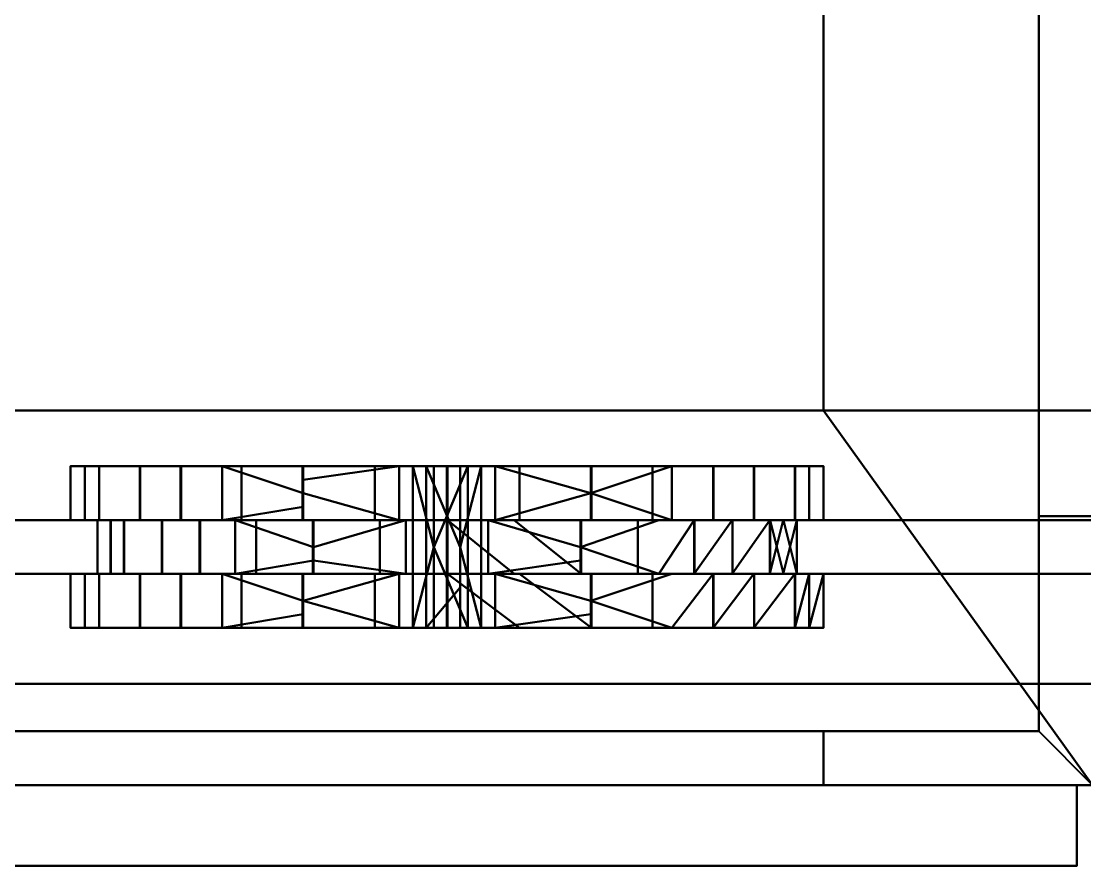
# Model space of a CAD drawing. Header units: millimetres. Extents: x -3275 to 3275, y -1040 to 450.
# Drawn here: x -2274.2 to -2076.5, y -450 to -293 of the extents above; entities that cross this region are included whole.
import ezdxf

# ---------------------------------------------------------------- set-up
doc = ezdxf.new("R2010")
doc.units = ezdxf.units.MM
doc.layers.add('I-FURN-PNLS', color=7, linetype='Continuous', lineweight=40)

msp = doc.modelspace()

# ---------------------------------------------------------------- meshes
at = {"layer": 'I-FURN-PNLS', "color": 7, "true_color": 0xf5f5f3}
mesh = msp.add_polyface(dxfattribs=at)
corners = [(-2075, 450, 150), (-2875, 450, 150), (-2875, -435, 150), (-2075, -435, 150), (-2125, -365.36, 150), (-2825, -365.36, 150), (-2825, 353.84, 150), (-2125, 353.84, 150)]
mesh.append_faces([[corners[k] for k in face] for face in [(3, 4, 5, 2), (6, 1, 2, 5)]], dxfattribs={"vtx0": -1, "vtx2": -1, "color": 7})
mesh.append_faces([[corners[k] for k in face] for face in [(3, 0, 7, 4), (6, 7, 0, 1)]], dxfattribs={"vtx1": -1, "vtx3": -1, "color": 7})
mesh = msp.add_polyface(dxfattribs=at)
corners = [(-2075, 450), (-2075, -435), (-2875, -435), (-2875, 450), (-2125, -365.36), (-2125, 353.84), (-2825, 353.84), (-2825, -365.36)]
mesh.append_faces([[corners[k] for k in face] for face in [(2, 7, 4, 1), (5, 0, 1, 4)]], dxfattribs={"vtx0": -1, "vtx2": -1, "color": 7})
mesh.append_faces([[corners[k] for k in face] for face in [(2, 3, 6, 7), (5, 6, 3, 0)]], dxfattribs={"vtx1": -1, "vtx3": -1, "color": 7})
mesh = msp.add_polyface(dxfattribs=at)
corners = [(-2125, 450, 2175), (-2125, 440, 2175), (-2085, 440, 2175), (-2085, 400, 2175), (-2075, 400, 2175), (-2075, 450, 2175), (-2125, -435, 2175), (-2075, -435, 2175), (-2075, -385, 2175), (-2085, -385, 2175), (-2085, -425, 2175), (-2125, -425, 2175), (-2825, 450, 2175), (-2875, 450, 2175), (-2875, 400, 2175), (-2865, 400, 2175), (-2865, 440, 2175), (-2825, 440, 2175), (-2825, -435, 2175), (-2825, -425, 2175), (-2865, -425, 2175), (-2865, -385, 2175), (-2875, -385, 2175), (-2875, -435, 2175)]
mesh.append_faces([[corners[k] for k in face] for face in [(2, 5, 0, 1), (16, 13, 14, 15), (20, 23, 18, 19)]], dxfattribs={"vtx0": -1, "color": 7})
mesh.append_faces([[corners[k] for k in face] for face in [(4, 5, 2, 3), (6, 7, 10, 11), (12, 13, 16, 17)]], dxfattribs={"vtx1": -1, "color": 7})
mesh.append_faces([[corners[k] for k in face] for face in [(8, 9, 10, 7)]], dxfattribs={"vtx2": -1, "color": 7})
mesh.append_faces([[corners[k] for k in face] for face in [(20, 21, 22, 23)]], dxfattribs={"vtx3": -1, "color": 7})
mesh = msp.add_polyface(dxfattribs=at)
corners = [(-2125, 450, 150), (-2075, 450, 150), (-2075, 400, 150), (-2085, 400, 150), (-2085, 440, 150), (-2125, 440, 150), (-2125, -435, 150), (-2125, -425, 150), (-2085, -425, 150), (-2085, -385, 150), (-2075, -385, 150), (-2075, -435, 150), (-2825, 450, 150), (-2825, 440, 150), (-2865, 440, 150), (-2865, 400, 150), (-2875, 400, 150), (-2875, 450, 150), (-2825, -435, 150), (-2875, -435, 150), (-2875, -385, 150), (-2865, -385, 150), (-2865, -425, 150), (-2825, -425, 150)]
mesh.append_faces([[corners[k] for k in face] for face in [(8, 11, 6, 7), (14, 17, 12, 13), (22, 19, 20, 21)]], dxfattribs={"vtx0": -1, "color": 7})
mesh.append_faces([[corners[k] for k in face] for face in [(0, 1, 4, 5), (10, 11, 8, 9), (18, 19, 22, 23)]], dxfattribs={"vtx1": -1, "color": 7})
mesh.append_faces([[corners[k] for k in face] for face in [(2, 3, 4, 1)]], dxfattribs={"vtx2": -1, "color": 7})
mesh.append_faces([[corners[k] for k in face] for face in [(14, 15, 16, 17)]], dxfattribs={"vtx3": -1, "color": 7})
mesh = msp.add_polyface(dxfattribs=at)
corners = [(-2875, 450, 2200), (-2875, -435, 2200), (-2075, -435, 2200), (-2075, 450, 2200)]
mesh.append_faces([[corners[k] for k in face] for face in [(3, 0, 1, 2)]], dxfattribs={"color": 7})
mesh = msp.add_polyface(dxfattribs=at)
corners = [(-2875, 450, 2175), (-2075, 450, 2175), (-2075, -435, 2175), (-2875, -435, 2175)]
mesh.append_faces([[corners[k] for k in face] for face in [(2, 3, 0, 1)]], dxfattribs={"color": 7})
mesh = msp.add_polyface(dxfattribs=at)
corners = [(-2865, 440, 173.99), (-2865, -425, 173.99), (-2085, -425, 173.99), (-2085, 440, 173.99)]
mesh.append_faces([[corners[k] for k in face] for face in [(3, 0, 1, 2)]], dxfattribs={"color": 7})
mesh = msp.add_polyface(dxfattribs=at)
corners = [(-2865, 440, 148.99), (-2085, 440, 148.99), (-2085, -425, 148.99), (-2865, -425, 148.99)]
mesh.append_faces([[corners[k] for k in face] for face in [(2, 3, 0, 1)]], dxfattribs={"color": 7})
mesh = msp.add_polyface(dxfattribs=at)
corners = [(-2865, 440, 300), (-2865, -425, 300), (-2085, -425, 300), (-2085, 440, 300)]
mesh.append_faces([[corners[k] for k in face] for face in [(3, 0, 1, 2)]], dxfattribs={"color": 7})
mesh = msp.add_polyface(dxfattribs=at)
corners = [(-2865, 440, 275), (-2085, 440, 275), (-2085, -425, 275), (-2865, -425, 275)]
mesh.append_faces([[corners[k] for k in face] for face in [(2, 3, 0, 1)]], dxfattribs={"color": 7})
mesh = msp.add_polyface(dxfattribs=at)
corners = [(-2865, 440, 680), (-2865, -425, 680), (-2085, -425, 680), (-2085, 440, 680)]
mesh.append_faces([[corners[k] for k in face] for face in [(3, 0, 1, 2)]], dxfattribs={"color": 7})
mesh = msp.add_polyface(dxfattribs=at)
corners = [(-2865, 440, 655), (-2085, 440, 655), (-2085, -425, 655), (-2865, -425, 655)]
mesh.append_faces([[corners[k] for k in face] for face in [(2, 3, 0, 1)]], dxfattribs={"color": 7})
mesh = msp.add_polyface(dxfattribs=at)
corners = [(-2865, 440, 1060), (-2865, -425, 1060), (-2085, -425, 1060), (-2085, 440, 1060)]
mesh.append_faces([[corners[k] for k in face] for face in [(3, 0, 1, 2)]], dxfattribs={"color": 7})
mesh = msp.add_polyface(dxfattribs=at)
corners = [(-2865, 440, 1035), (-2085, 440, 1035), (-2085, -425, 1035), (-2865, -425, 1035)]
mesh.append_faces([[corners[k] for k in face] for face in [(2, 3, 0, 1)]], dxfattribs={"color": 7})
mesh = msp.add_polyface(dxfattribs=at)
corners = [(-2865, 440, 1440), (-2865, -425, 1440), (-2085, -425, 1440), (-2085, 440, 1440)]
mesh.append_faces([[corners[k] for k in face] for face in [(3, 0, 1, 2)]], dxfattribs={"color": 7})
mesh = msp.add_polyface(dxfattribs=at)
corners = [(-2865, 440, 1415), (-2085, 440, 1415), (-2085, -425, 1415), (-2865, -425, 1415)]
mesh.append_faces([[corners[k] for k in face] for face in [(2, 3, 0, 1)]], dxfattribs={"color": 7})
mesh = msp.add_polyface(dxfattribs=at)
corners = [(-2865, 440, 1820), (-2865, -425, 1820), (-2085, -425, 1820), (-2085, 440, 1820)]
mesh.append_faces([[corners[k] for k in face] for face in [(3, 0, 1, 2)]], dxfattribs={"color": 7})
mesh = msp.add_polyface(dxfattribs=at)
corners = [(-2865, 440, 1795), (-2085, 440, 1795), (-2085, -425, 1795), (-2865, -425, 1795)]
mesh.append_faces([[corners[k] for k in face] for face in [(2, 3, 0, 1)]], dxfattribs={"color": 7})
mesh = msp.add_polyface(dxfattribs=at)
corners = [(-2085, 440, 173.99), (-2085, -425, 173.99), (-2085, -425, 148.99), (-2085, 440, 148.99)]
mesh.append_faces([[corners[k] for k in face] for face in [(0, 1, 2, 3)]], dxfattribs={"color": 7})
mesh = msp.add_polyface(dxfattribs=at)
corners = [(-2085, 440, 300), (-2085, -425, 300), (-2085, -425, 275), (-2085, 440, 275)]
mesh.append_faces([[corners[k] for k in face] for face in [(0, 1, 2, 3)]], dxfattribs={"color": 7})
mesh = msp.add_polyface(dxfattribs=at)
corners = [(-2085, 440, 680), (-2085, -425, 680), (-2085, -425, 655), (-2085, 440, 655)]
mesh.append_faces([[corners[k] for k in face] for face in [(0, 1, 2, 3)]], dxfattribs={"color": 7})
mesh = msp.add_polyface(dxfattribs=at)
corners = [(-2085, 440, 1060), (-2085, -425, 1060), (-2085, -425, 1035), (-2085, 440, 1035)]
mesh.append_faces([[corners[k] for k in face] for face in [(0, 1, 2, 3)]], dxfattribs={"color": 7})
mesh = msp.add_polyface(dxfattribs=at)
corners = [(-2085, 440, 1440), (-2085, -425, 1440), (-2085, -425, 1415), (-2085, 440, 1415)]
mesh.append_faces([[corners[k] for k in face] for face in [(0, 1, 2, 3)]], dxfattribs={"color": 7})
mesh = msp.add_polyface(dxfattribs=at)
corners = [(-2085, 440, 1820), (-2085, -425, 1820), (-2085, -425, 1795), (-2085, 440, 1795)]
mesh.append_faces([[corners[k] for k in face] for face in [(0, 1, 2, 3)]], dxfattribs={"color": 7})
mesh = msp.add_polyface(dxfattribs=at)
corners = [(-2125, -365.36, 150), (-2125, 353.84, 150), (-2125, 353.84), (-2125, -365.36)]
mesh.append_faces([[corners[k] for k in face] for face in [(0, 1, 2, 3)]], dxfattribs={"color": 7})
mesh = msp.add_polyface(dxfattribs=at)
corners = [(-2875, -416.16, -11.35), (-2875, -365.36, -11.35), (2875, -365.36, -11.35), (2875, -416.16, -11.35)]
mesh.append_faces([[corners[k] for k in face] for face in [(0, 1, 2, 3)]], dxfattribs={"color": 7})
mesh = msp.add_polyface(dxfattribs=at)
corners = [(-2875, -365.36, -11.35), (-2875, -365.36, -5), (2875, -365.36, -5), (2875, -365.36, -11.35)]
mesh.append_faces([[corners[k] for k in face] for face in [(0, 1, 2, 3)]], dxfattribs={"color": 7})
mesh = msp.add_polyface(dxfattribs=at)
corners = [(-2875, -365.36, -5), (-2875, -385.76, -5), (2875, -385.76, -5), (2875, -365.36, -5)]
mesh.append_faces([[corners[k] for k in face] for face in [(0, 1, 2, 3)]], dxfattribs={"color": 7})
mesh = msp.add_polyface(dxfattribs=at)
corners = [(-2825, -365.36, 150), (-2125, -365.36, 150), (-2125, -365.36), (-2825, -365.36)]
mesh.append_faces([[corners[k] for k in face] for face in [(0, 1, 2, 3)]], dxfattribs={"color": 7})
at = {"layer": 'I-FURN-PNLS', "color": 8, "true_color": 0x7f7f7f}
mesh = msp.add_polyface(dxfattribs=at)
corners = [(-2168.27, -375.76, 5.3), (-2168.27, -378.26, 5.3), (-2168.27, -380.76, 5.3), (-2168.27, -383.26, 5.3), (-2168.27, -385.76, 5.3), (-2195.06, -385.76, 0), (-2221.85, -385.76, 5.35), (-2244.54, -385.76, 20.55), (-2259.7, -385.76, 43.27), (-2265, -385.76, 70.06), (-2259.65, -385.76, 96.85), (-2244.45, -385.76, 119.54), (-2221.73, -385.76, 134.7), (-2221.73, -383.26, 134.7), (-2221.73, -380.76, 134.7), (-2221.73, -378.26, 134.7), (-2221.73, -375.76, 134.7), (-2244.45, -375.76, 119.54), (-2259.65, -375.76, 96.85), (-2265, -375.76, 70.06), (-2259.7, -375.76, 43.27), (-2244.54, -375.76, 20.55), (-2221.85, -375.76, 5.35), (-2195.06, -375.76, 0), (-2186.07, -385.76, 1.78), (-2236.82, -385.76, 124.63), (-2186.07, -375.76, 1.78), (-2236.82, -375.76, 124.63), (-2208.45, -375.76, 2.68), (-2208.45, -385.76, 2.68), (-2233.19, -385.76, 12.95), (-2233.19, -375.76, 12.95), (-2252.12, -375.76, 31.91), (-2252.12, -385.76, 31.91), (-2262.35, -385.76, 56.67), (-2262.35, -375.76, 56.67), (-2262.32, -385.76, 83.45), (-2262.32, -375.76, 83.45), (-2252.05, -385.76, 108.19), (-2252.05, -375.76, 108.19)]
mesh.append_faces([[corners[k] for k in face] for face in [(26, 2, 24)]], dxfattribs={"vtx0": -1, "vtx1": -1, "vtx2": -1, "color": 8})
mesh.append_faces([[corners[k] for k in face] for face in [(25, 13, 14, 27)]], dxfattribs={"vtx0": -1, "vtx2": -1, "vtx3": -1, "color": 8})
mesh.append_faces([[corners[k] for k in face] for face in [(12, 13, 25)]], dxfattribs={"vtx1": -1, "color": 8})
mesh.append_faces([[corners[k] for k in face] for face in [(28, 23, 5, 29), (24, 5, 23, 26), (29, 6, 22, 28), (31, 22, 6, 30), (27, 17, 11, 25), (21, 31, 30, 7), (20, 32, 33, 8), (7, 33, 32, 21), (35, 20, 8, 34), (37, 19, 9, 36), (10, 38, 39, 18), (38, 11, 17, 39), (18, 37, 36, 10), (34, 9, 19, 35)]], dxfattribs={"vtx1": -1, "vtx3": -1, "color": 8})
mesh.append_faces([[corners[k] for k in face] for face in [(15, 16, 27, 14), (3, 4, 24, 2)]], dxfattribs={"vtx2": -1, "color": 8})
mesh.append_faces([[corners[k] for k in face] for face in [(26, 0, 1, 2)]], dxfattribs={"vtx3": -1, "color": 8})
mesh = msp.add_polyface(dxfattribs=at)
corners = [(-2221.73, -375.76, 134.7), (-2194.94, -375.76, 140), (-2168.15, -375.76, 134.65), (-2145.46, -375.76, 119.45), (-2130.3, -375.76, 96.73), (-2125, -375.76, 69.94), (-2130.35, -375.76, 43.15), (-2145.55, -375.76, 20.46), (-2168.27, -375.76, 5.3), (-2195.06, -375.76, 0), (-2221.85, -375.76, 5.35), (-2244.54, -375.76, 20.55), (-2259.7, -375.76, 43.27), (-2265, -375.76, 70.06), (-2259.65, -375.76, 96.85), (-2244.45, -375.76, 119.54), (-2192.56, -375.76, 64.09), (-2188.67, -375.76, 69.16), (-2191.11, -375.76, 75.07), (-2197.44, -375.76, 75.91), (-2201.33, -375.76, 70.84), (-2198.89, -375.76, 64.93)]
mesh.append_faces([[corners[k] for k in face] for face in [(4, 18, 3)]], dxfattribs={"vtx0": -1, "vtx1": -1, "color": 8})
mesh.append_faces([[corners[k] for k in face] for face in [(19, 0, 1, 18)]], dxfattribs={"vtx0": -1, "vtx2": -1, "color": 8})
mesh.append_faces([[corners[k] for k in face] for face in [(18, 1, 2, 3), (21, 10, 11, 12), (17, 5, 6, 7)]], dxfattribs={"vtx0": -1, "vtx3": -1, "color": 8})
mesh.append_faces([[corners[k] for k in face] for face in [(14, 15, 20, 13), (8, 9, 16)]], dxfattribs={"vtx1": -1, "vtx2": -1, "color": 8})
mesh.append_faces([[corners[k] for k in face] for face in [(12, 13, 20, 21), (19, 20, 15, 0), (21, 16, 9, 10), (4, 5, 17, 18), (16, 17, 7, 8)]], dxfattribs={"vtx1": -1, "vtx3": -1, "color": 8})
mesh = msp.add_polyface(dxfattribs=at)
corners = [(-2221.73, -385.76, 134.7), (-2194.94, -385.76, 140), (-2168.15, -385.76, 134.65), (-2145.46, -385.76, 119.45), (-2130.3, -385.76, 96.73), (-2125, -385.76, 69.94), (-2130.35, -385.76, 43.15), (-2145.55, -385.76, 20.46), (-2168.27, -385.76, 5.3), (-2168.27, -383.26, 5.3), (-2168.27, -380.76, 5.3), (-2168.27, -378.26, 5.3), (-2168.27, -375.76, 5.3), (-2145.55, -375.76, 20.46), (-2130.35, -375.76, 43.15), (-2125, -375.76, 69.94), (-2130.3, -375.76, 96.73), (-2145.46, -375.76, 119.45), (-2168.15, -375.76, 134.65), (-2194.94, -375.76, 140), (-2221.73, -375.76, 134.7), (-2221.73, -378.26, 134.7), (-2221.73, -380.76, 134.7), (-2221.73, -383.26, 134.7), (-2203.93, -385.76, 138.22), (-2153.18, -385.76, 15.37), (-2203.93, -375.76, 138.22), (-2153.18, -375.76, 15.37), (-2156.81, -385.76, 127.05), (-2156.81, -375.76, 127.05), (-2181.55, -375.76, 137.32), (-2181.55, -385.76, 137.32), (-2137.88, -375.76, 108.09), (-2137.88, -385.76, 108.09), (-2127.68, -375.76, 56.55), (-2127.68, -385.76, 56.55), (-2137.95, -375.76, 31.81), (-2137.95, -385.76, 31.81), (-2127.65, -385.76, 83.33), (-2127.65, -375.76, 83.33)]
mesh.append_faces([[corners[k] for k in face] for face in [(22, 24, 26, 21), (25, 10, 27)]], dxfattribs={"vtx0": -1, "vtx1": -1, "vtx2": -1, "color": 8})
mesh.append_faces([[corners[k] for k in face] for face in [(1, 19, 26, 24), (13, 7, 25, 27), (3, 17, 29, 28), (30, 31, 2, 18), (32, 33, 4, 16), (19, 1, 31, 30), (28, 29, 18, 2), (17, 3, 33, 32), (34, 35, 6, 14), (36, 37, 7, 13), (15, 5, 35, 34), (38, 39, 16, 4), (14, 6, 37, 36), (39, 38, 5, 15)]], dxfattribs={"vtx0": -1, "vtx2": -1, "color": 8})
mesh.append_faces([[corners[k] for k in face] for face in [(9, 10, 25, 8)]], dxfattribs={"vtx1": -1, "color": 8})
mesh.append_faces([[corners[k] for k in face] for face in [(26, 20, 21), (23, 0, 24, 22), (11, 12, 27, 10)]], dxfattribs={"vtx2": -1, "color": 8})
mesh = msp.add_polyface(dxfattribs=at)
corners = [(-2192.56, -375.76, 64.09), (-2198.89, -375.76, 64.93), (-2201.33, -375.76, 70.84), (-2197.44, -375.76, 75.91), (-2197.44, -383.26, 75.91), (-2197.44, -390.76, 75.91), (-2197.44, -398.26, 75.91), (-2197.44, -405.76, 75.91), (-2201.33, -405.76, 70.84), (-2198.89, -405.76, 64.93), (-2192.56, -405.76, 64.09), (-2192.56, -398.26, 64.09), (-2192.56, -390.76, 64.09), (-2192.56, -383.26, 64.09)]
mesh.append_faces([[corners[k] for k in face] for face in [(8, 5, 6, 7)]], dxfattribs={"vtx0": -1, "color": 8})
mesh.append_faces([[corners[k] for k in face] for face in [(8, 2, 5)]], dxfattribs={"vtx0": -1, "vtx1": -1, "vtx2": -1, "color": 8})
mesh.append_faces([[corners[k] for k in face] for face in [(9, 11, 12, 1)]], dxfattribs={"vtx0": -1, "vtx2": -1, "vtx3": -1, "color": 8})
mesh.append_faces([[corners[k] for k in face] for face in [(1, 2, 8, 9)]], dxfattribs={"vtx1": -1, "vtx3": -1, "color": 8})
mesh.append_faces([[corners[k] for k in face] for face in [(13, 0, 1, 12), (9, 10, 11)]], dxfattribs={"vtx2": -1, "color": 8})
mesh.append_faces([[corners[k] for k in face] for face in [(2, 3, 4, 5)]], dxfattribs={"vtx3": -1, "color": 8})
mesh = msp.add_polyface(dxfattribs=at)
corners = [(-2197.44, -405.76, 75.91), (-2197.44, -398.26, 75.91), (-2197.44, -390.76, 75.91), (-2197.44, -383.26, 75.91), (-2197.44, -375.76, 75.91), (-2191.11, -375.76, 75.07), (-2188.67, -375.76, 69.16), (-2192.56, -375.76, 64.09), (-2192.56, -383.26, 64.09), (-2192.56, -390.76, 64.09), (-2192.56, -398.26, 64.09), (-2192.56, -405.76, 64.09), (-2188.67, -405.76, 69.16), (-2191.11, -405.76, 75.07)]
mesh.append_faces([[corners[k] for k in face] for face in [(6, 9, 12), (2, 5, 13)]], dxfattribs={"vtx0": -1, "vtx1": -1, "vtx2": -1, "color": 8})
mesh.append_faces([[corners[k] for k in face] for face in [(6, 12, 13, 5)]], dxfattribs={"vtx0": -1, "vtx2": -1, "color": 8})
mesh.append_faces([[corners[k] for k in face] for face in [(10, 11, 12, 9), (3, 4, 5, 2)]], dxfattribs={"vtx2": -1, "color": 8})
mesh.append_faces([[corners[k] for k in face] for face in [(6, 7, 8, 9), (13, 0, 1, 2)]], dxfattribs={"vtx3": -1, "color": 8})
at = {"layer": 'I-FURN-PNLS', "color": 7, "true_color": 0xf5f5f3}
mesh = msp.add_polyface(dxfattribs=at)
corners = [(-2085, -385, 2175), (-2075, -385, 2175), (-2075, -385, 150), (-2085, -385, 150)]
mesh.append_faces([[corners[k] for k in face] for face in [(3, 0, 1, 2)]], dxfattribs={"color": 7})
mesh = msp.add_polyface(dxfattribs=at)
corners = [(-2085, -425, 2175), (-2085, -385, 2175), (-2085, -385, 150), (-2085, -425, 150)]
mesh.append_faces([[corners[k] for k in face] for face in [(3, 0, 1, 2)]], dxfattribs={"color": 7})
mesh = msp.add_polyface(dxfattribs=at)
corners = [(-2875, -385.76, -5), (-2875, -385.76), (2875, -385.76), (2875, -385.76, -5)]
mesh.append_faces([[corners[k] for k in face] for face in [(0, 1, 2, 3)]], dxfattribs={"color": 7})
mesh = msp.add_polyface(dxfattribs=at)
corners = [(-2875, -385.76), (-2875, -395.76), (2875, -395.76), (2875, -385.76)]
mesh.append_faces([[corners[k] for k in face] for face in [(0, 1, 2, 3)]], dxfattribs={"color": 7})
at = {"layer": 'I-FURN-PNLS', "color": 8, "true_color": 0x7f7f7f}
mesh = msp.add_polyface(dxfattribs=at)
corners = [(-2168.27, -385.76, 5.3), (-2145.55, -385.76, 20.46), (-2130.35, -385.76, 43.15), (-2125, -385.76, 69.94), (-2130.3, -385.76, 96.73), (-2145.46, -385.76, 119.45), (-2168.15, -385.76, 134.65), (-2194.94, -385.76, 140), (-2221.73, -385.76, 134.7), (-2244.45, -385.76, 119.54), (-2259.65, -385.76, 96.85), (-2265, -385.76, 70.06), (-2259.7, -385.76, 43.27), (-2244.54, -385.76, 20.55), (-2221.85, -385.76, 5.35), (-2195.06, -385.76, 0), (-2219.82, -385.76, 130.07), (-2194.94, -385.76, 135), (-2170.07, -385.76, 130.03), (-2149, -385.76, 115.92), (-2134.93, -385.76, 94.82), (-2130, -385.76, 69.94), (-2134.97, -385.76, 45.07), (-2149.08, -385.76, 24), (-2170.18, -385.76, 9.93), (-2195.06, -385.76, 5), (-2219.93, -385.76, 9.97), (-2241, -385.76, 24.08), (-2255.07, -385.76, 45.18), (-2260, -385.76, 70.06), (-2255.03, -385.76, 94.93), (-2240.92, -385.76, 116)]
mesh.append_faces([[corners[k] for k in face] for face in [(13, 27, 28, 12), (29, 11, 12, 28), (11, 29, 30, 10), (31, 9, 10, 30), (9, 31, 16, 8), (19, 5, 6, 18), (17, 7, 8, 16), (7, 17, 18, 6)]], dxfattribs={"vtx0": -1, "vtx2": -1, "color": 8})
mesh.append_faces([[corners[k] for k in face] for face in [(14, 15, 25, 26), (24, 25, 15, 0), (26, 27, 13, 14), (0, 1, 23, 24), (22, 23, 1, 2), (2, 3, 21, 22), (3, 4, 20, 21), (4, 5, 19, 20)]], dxfattribs={"vtx1": -1, "vtx3": -1, "color": 8})
mesh = msp.add_polyface(dxfattribs=at)
corners = [(-2170.18, -385.76, 9.93), (-2170.18, -388.26, 9.93), (-2170.18, -390.76, 9.93), (-2170.18, -393.26, 9.93), (-2170.18, -395.76, 9.93), (-2195.06, -395.76, 5), (-2219.93, -395.76, 9.97), (-2241, -395.76, 24.08), (-2255.07, -395.76, 45.18), (-2260, -395.76, 70.06), (-2255.03, -395.76, 94.93), (-2240.92, -395.76, 116), (-2219.82, -395.76, 130.07), (-2219.82, -393.26, 130.07), (-2219.82, -390.76, 130.07), (-2219.82, -388.26, 130.07), (-2219.82, -385.76, 130.07), (-2240.92, -385.76, 116), (-2255.03, -385.76, 94.93), (-2260, -385.76, 70.06), (-2255.07, -385.76, 45.18), (-2241, -385.76, 24.08), (-2219.93, -385.76, 9.97), (-2195.06, -385.76, 5), (-2187.33, -395.76, 6.53), (-2234.36, -395.76, 120.38), (-2187.33, -385.76, 6.53), (-2234.36, -385.76, 120.38), (-2207.49, -385.76, 7.49), (-2207.49, -395.76, 7.49), (-2230.47, -395.76, 17.02), (-2230.47, -385.76, 17.02), (-2248.04, -385.76, 34.63), (-2248.04, -395.76, 34.63), (-2257.54, -395.76, 57.62), (-2257.54, -385.76, 57.62), (-2257.51, -395.76, 82.49), (-2257.51, -385.76, 82.49), (-2247.98, -395.76, 105.47), (-2247.98, -385.76, 105.47)]
mesh.append_faces([[corners[k] for k in face] for face in [(24, 26, 2, 3)]], dxfattribs={"vtx0": -1, "vtx1": -1, "vtx3": -1, "color": 8})
mesh.append_faces([[corners[k] for k in face] for face in [(25, 13, 14, 27)]], dxfattribs={"vtx0": -1, "vtx2": -1, "vtx3": -1, "color": 8})
mesh.append_faces([[corners[k] for k in face] for face in [(12, 13, 25)]], dxfattribs={"vtx1": -1, "color": 8})
mesh.append_faces([[corners[k] for k in face] for face in [(9, 36, 37, 19), (32, 21, 7, 33), (24, 5, 23, 26), (29, 6, 22, 28), (31, 22, 6, 30), (27, 17, 11, 25), (5, 29, 28, 23), (21, 31, 30, 7), (33, 8, 20, 32), (35, 20, 8, 34), (38, 11, 17, 39), (34, 9, 19, 35), (39, 18, 10, 38), (18, 37, 36, 10)]], dxfattribs={"vtx1": -1, "vtx3": -1, "color": 8})
mesh.append_faces([[corners[k] for k in face] for face in [(3, 4, 24), (15, 16, 27, 14)]], dxfattribs={"vtx2": -1, "color": 8})
mesh.append_faces([[corners[k] for k in face] for face in [(26, 0, 1, 2)]], dxfattribs={"vtx3": -1, "color": 8})
mesh = msp.add_polyface(dxfattribs=at)
corners = [(-2219.82, -395.76, 130.07), (-2194.94, -395.76, 135), (-2170.07, -395.76, 130.03), (-2149, -395.76, 115.92), (-2134.93, -395.76, 94.82), (-2130, -395.76, 69.94), (-2134.97, -395.76, 45.07), (-2149.08, -395.76, 24), (-2170.18, -395.76, 9.93), (-2170.18, -393.26, 9.93), (-2170.18, -390.76, 9.93), (-2170.18, -388.26, 9.93), (-2170.18, -385.76, 9.93), (-2149.08, -385.76, 24), (-2134.97, -385.76, 45.07), (-2130, -385.76, 69.94), (-2134.93, -385.76, 94.82), (-2149, -385.76, 115.92), (-2170.07, -385.76, 130.03), (-2194.94, -385.76, 135), (-2219.82, -385.76, 130.07), (-2219.82, -388.26, 130.07), (-2219.82, -390.76, 130.07), (-2219.82, -393.26, 130.07), (-2202.67, -395.76, 133.47), (-2155.64, -395.76, 19.62), (-2202.67, -385.76, 133.47), (-2155.64, -385.76, 19.62), (-2159.53, -395.76, 122.98), (-2159.53, -385.76, 122.98), (-2182.51, -385.76, 132.51), (-2182.51, -395.76, 132.51), (-2141.96, -385.76, 105.37), (-2141.96, -395.76, 105.37), (-2132.49, -385.76, 57.51), (-2132.49, -395.76, 57.51), (-2142.02, -385.76, 34.53), (-2142.02, -395.76, 34.53), (-2132.46, -395.76, 82.38), (-2132.46, -385.76, 82.38)]
mesh.append_faces([[corners[k] for k in face] for face in [(27, 10, 11, 12)]], dxfattribs={"vtx0": -1, "color": 8})
mesh.append_faces([[corners[k] for k in face] for face in [(37, 14, 6), (25, 13, 7)]], dxfattribs={"vtx0": -1, "vtx1": -1, "color": 8})
mesh.append_faces([[corners[k] for k in face] for face in [(24, 26, 22, 23)]], dxfattribs={"vtx0": -1, "vtx1": -1, "vtx3": -1, "color": 8})
mesh.append_faces([[corners[k] for k in face] for face in [(1, 19, 26, 24), (6, 14, 34), (3, 17, 29, 28), (32, 33, 4, 16), (18, 2, 28, 29), (19, 1, 31), (17, 3, 33, 32), (7, 13, 36), (15, 5, 35), (2, 18, 30), (5, 15, 39), (16, 4, 38)]], dxfattribs={"vtx0": -1, "vtx2": -1, "color": 8})
mesh.append_faces([[corners[k] for k in face] for face in [(9, 10, 25, 8)]], dxfattribs={"vtx1": -1, "color": 8})
mesh.append_faces([[corners[k] for k in face] for face in [(27, 13, 25, 10)]], dxfattribs={"vtx1": -1, "vtx2": -1, "vtx3": -1, "color": 8})
mesh.append_faces([[corners[k] for k in face] for face in [(31, 2, 30, 19), (34, 15, 35, 6), (36, 14, 37, 7), (39, 16, 38, 5)]], dxfattribs={"vtx1": -1, "vtx3": -1, "color": 8})
mesh.append_faces([[corners[k] for k in face] for face in [(23, 0, 24)]], dxfattribs={"vtx2": -1, "color": 8})
mesh.append_faces([[corners[k] for k in face] for face in [(26, 20, 21, 22)]], dxfattribs={"vtx3": -1, "color": 8})
at = {"layer": 'I-FURN-PNLS', "color": 7, "true_color": 0xf5f5f3}
mesh = msp.add_polyface(dxfattribs=at)
corners = [(-2875, -395.76), (-2875, -395.76, -5), (2875, -395.76, -5), (2875, -395.76)]
mesh.append_faces([[corners[k] for k in face] for face in [(2, 3, 0, 1)]], dxfattribs={"color": 7})
mesh = msp.add_polyface(dxfattribs=at)
corners = [(-2875, -395.76, -5), (-2875, -416.16, -5), (2875, -416.16, -5), (2875, -395.76, -5)]
mesh.append_faces([[corners[k] for k in face] for face in [(0, 1, 2, 3)]], dxfattribs={"color": 7})
at = {"layer": 'I-FURN-PNLS', "color": 8, "true_color": 0x7f7f7f}
mesh = msp.add_polyface(dxfattribs=at)
corners = [(-2168.27, -395.76, 5.3), (-2168.27, -398.26, 5.3), (-2168.27, -400.76, 5.3), (-2168.27, -403.26, 5.3), (-2168.27, -405.76, 5.3), (-2195.06, -405.76, 0), (-2221.85, -405.76, 5.35), (-2244.54, -405.76, 20.55), (-2259.7, -405.76, 43.27), (-2265, -405.76, 70.06), (-2259.65, -405.76, 96.85), (-2244.45, -405.76, 119.54), (-2221.73, -405.76, 134.7), (-2221.73, -403.26, 134.7), (-2221.73, -400.76, 134.7), (-2221.73, -398.26, 134.7), (-2221.73, -395.76, 134.7), (-2244.45, -395.76, 119.54), (-2259.65, -395.76, 96.85), (-2265, -395.76, 70.06), (-2259.7, -395.76, 43.27), (-2244.54, -395.76, 20.55), (-2221.85, -395.76, 5.35), (-2195.06, -395.76, 0), (-2186.07, -405.76, 1.78), (-2236.82, -405.76, 124.63), (-2186.07, -395.76, 1.78), (-2236.82, -395.76, 124.63), (-2208.45, -395.76, 2.68), (-2208.45, -405.76, 2.68), (-2233.19, -405.76, 12.95), (-2233.19, -395.76, 12.95), (-2252.12, -395.76, 31.91), (-2252.12, -405.76, 31.91), (-2262.35, -405.76, 56.67), (-2262.35, -395.76, 56.67), (-2262.32, -405.76, 83.45), (-2262.32, -395.76, 83.45), (-2252.05, -405.76, 108.19), (-2252.05, -395.76, 108.19)]
mesh.append_faces([[corners[k] for k in face] for face in [(24, 26, 2, 3)]], dxfattribs={"vtx0": -1, "vtx1": -1, "vtx3": -1, "color": 8})
mesh.append_faces([[corners[k] for k in face] for face in [(25, 13, 14, 27)]], dxfattribs={"vtx0": -1, "vtx2": -1, "vtx3": -1, "color": 8})
mesh.append_faces([[corners[k] for k in face] for face in [(12, 13, 25)]], dxfattribs={"vtx1": -1, "color": 8})
mesh.append_faces([[corners[k] for k in face] for face in [(36, 10, 18, 37), (32, 21, 7, 33), (24, 5, 23, 26), (29, 6, 22, 28), (9, 36, 37, 19), (31, 22, 6, 30), (27, 17, 11, 25), (5, 29, 28, 23), (21, 31, 30, 7), (33, 8, 20, 32), (35, 20, 8, 34), (34, 9, 19, 35), (39, 18, 10, 38), (17, 39, 38, 11)]], dxfattribs={"vtx1": -1, "vtx3": -1, "color": 8})
mesh.append_faces([[corners[k] for k in face] for face in [(15, 16, 27, 14), (3, 4, 24)]], dxfattribs={"vtx2": -1, "color": 8})
mesh.append_faces([[corners[k] for k in face] for face in [(26, 0, 1, 2)]], dxfattribs={"vtx3": -1, "color": 8})
mesh = msp.add_polyface(dxfattribs=at)
corners = [(-2221.73, -395.76, 134.7), (-2194.94, -395.76, 140), (-2168.15, -395.76, 134.65), (-2145.46, -395.76, 119.45), (-2130.3, -395.76, 96.73), (-2125, -395.76, 69.94), (-2130.35, -395.76, 43.15), (-2145.55, -395.76, 20.46), (-2168.27, -395.76, 5.3), (-2195.06, -395.76, 0), (-2221.85, -395.76, 5.35), (-2244.54, -395.76, 20.55), (-2259.7, -395.76, 43.27), (-2265, -395.76, 70.06), (-2259.65, -395.76, 96.85), (-2244.45, -395.76, 119.54), (-2170.18, -395.76, 9.93), (-2149.08, -395.76, 24), (-2134.97, -395.76, 45.07), (-2130, -395.76, 69.94), (-2134.93, -395.76, 94.82), (-2149, -395.76, 115.92), (-2170.07, -395.76, 130.03), (-2194.94, -395.76, 135), (-2219.82, -395.76, 130.07), (-2240.92, -395.76, 116), (-2255.03, -395.76, 94.93), (-2260, -395.76, 70.06), (-2255.07, -395.76, 45.18), (-2241, -395.76, 24.08), (-2219.93, -395.76, 9.97), (-2195.06, -395.76, 5)]
mesh.append_faces([[corners[k] for k in face] for face in [(13, 27, 28, 12), (29, 11, 12, 28), (11, 29, 30, 10), (31, 9, 10, 30), (9, 31, 16, 8), (19, 5, 6, 18), (17, 7, 8, 16), (7, 17, 18, 6)]], dxfattribs={"vtx0": -1, "vtx2": -1, "color": 8})
mesh.append_faces([[corners[k] for k in face] for face in [(14, 15, 25, 26), (24, 25, 15, 0), (26, 27, 13, 14), (0, 1, 23, 24), (22, 23, 1, 2), (2, 3, 21, 22), (3, 4, 20, 21), (4, 5, 19, 20)]], dxfattribs={"vtx1": -1, "vtx3": -1, "color": 8})
mesh = msp.add_polyface(dxfattribs=at)
corners = [(-2221.73, -405.76, 134.7), (-2194.94, -405.76, 140), (-2168.15, -405.76, 134.65), (-2145.46, -405.76, 119.45), (-2130.3, -405.76, 96.73), (-2125, -405.76, 69.94), (-2130.35, -405.76, 43.15), (-2145.55, -405.76, 20.46), (-2168.27, -405.76, 5.3), (-2168.27, -403.26, 5.3), (-2168.27, -400.76, 5.3), (-2168.27, -398.26, 5.3), (-2168.27, -395.76, 5.3), (-2145.55, -395.76, 20.46), (-2130.35, -395.76, 43.15), (-2125, -395.76, 69.94), (-2130.3, -395.76, 96.73), (-2145.46, -395.76, 119.45), (-2168.15, -395.76, 134.65), (-2194.94, -395.76, 140), (-2221.73, -395.76, 134.7), (-2221.73, -398.26, 134.7), (-2221.73, -400.76, 134.7), (-2221.73, -403.26, 134.7), (-2203.93, -405.76, 138.22), (-2153.18, -405.76, 15.37), (-2203.93, -395.76, 138.22), (-2153.18, -395.76, 15.37), (-2156.81, -405.76, 127.05), (-2156.81, -395.76, 127.05), (-2181.55, -395.76, 137.32), (-2181.55, -405.76, 137.32), (-2137.88, -395.76, 108.09), (-2137.88, -405.76, 108.09), (-2127.68, -395.76, 56.55), (-2127.68, -405.76, 56.55), (-2137.95, -395.76, 31.81), (-2137.95, -405.76, 31.81), (-2127.65, -405.76, 83.33), (-2127.65, -395.76, 83.33)]
mesh.append_faces([[corners[k] for k in face] for face in [(27, 10, 11, 12)]], dxfattribs={"vtx0": -1, "color": 8})
mesh.append_faces([[corners[k] for k in face] for face in [(37, 14, 6), (25, 13, 7)]], dxfattribs={"vtx0": -1, "vtx1": -1, "color": 8})
mesh.append_faces([[corners[k] for k in face] for face in [(26, 22, 24)]], dxfattribs={"vtx0": -1, "vtx1": -1, "vtx2": -1, "color": 8})
mesh.append_faces([[corners[k] for k in face] for face in [(1, 19, 26, 24), (6, 14, 34), (3, 17, 29, 28), (32, 33, 4, 16), (18, 2, 28, 29), (19, 1, 31), (17, 3, 33, 32), (16, 4, 38, 39), (7, 13, 36), (15, 5, 35), (2, 18, 30), (5, 15, 39, 38)]], dxfattribs={"vtx0": -1, "vtx2": -1, "color": 8})
mesh.append_faces([[corners[k] for k in face] for face in [(9, 10, 25, 8)]], dxfattribs={"vtx1": -1, "color": 8})
mesh.append_faces([[corners[k] for k in face] for face in [(27, 13, 25, 10)]], dxfattribs={"vtx1": -1, "vtx2": -1, "vtx3": -1, "color": 8})
mesh.append_faces([[corners[k] for k in face] for face in [(31, 2, 30, 19), (34, 15, 35, 6), (36, 14, 37, 7)]], dxfattribs={"vtx1": -1, "vtx3": -1, "color": 8})
mesh.append_faces([[corners[k] for k in face] for face in [(23, 0, 24, 22)]], dxfattribs={"vtx2": -1, "color": 8})
mesh.append_faces([[corners[k] for k in face] for face in [(26, 20, 21, 22)]], dxfattribs={"vtx3": -1, "color": 8})
mesh = msp.add_polyface(dxfattribs=at)
corners = [(-2168.27, -405.76, 5.3), (-2145.55, -405.76, 20.46), (-2130.35, -405.76, 43.15), (-2125, -405.76, 69.94), (-2130.3, -405.76, 96.73), (-2145.46, -405.76, 119.45), (-2168.15, -405.76, 134.65), (-2194.94, -405.76, 140), (-2221.73, -405.76, 134.7), (-2244.45, -405.76, 119.54), (-2259.65, -405.76, 96.85), (-2265, -405.76, 70.06), (-2259.7, -405.76, 43.27), (-2244.54, -405.76, 20.55), (-2221.85, -405.76, 5.35), (-2195.06, -405.76, 0), (-2197.44, -405.76, 75.91), (-2191.11, -405.76, 75.07), (-2188.67, -405.76, 69.16), (-2192.56, -405.76, 64.09), (-2198.89, -405.76, 64.93), (-2201.33, -405.76, 70.84)]
mesh.append_faces([[corners[k] for k in face] for face in [(4, 18, 3)]], dxfattribs={"vtx0": -1, "vtx1": -1, "color": 8})
mesh.append_faces([[corners[k] for k in face] for face in [(19, 0, 1, 18)]], dxfattribs={"vtx0": -1, "vtx2": -1, "color": 8})
mesh.append_faces([[corners[k] for k in face] for face in [(18, 1, 2, 3), (21, 10, 11, 12), (17, 5, 6, 7)]], dxfattribs={"vtx0": -1, "vtx3": -1, "color": 8})
mesh.append_faces([[corners[k] for k in face] for face in [(14, 15, 20, 13), (8, 9, 16)]], dxfattribs={"vtx1": -1, "vtx2": -1, "color": 8})
mesh.append_faces([[corners[k] for k in face] for face in [(12, 13, 20, 21), (19, 20, 15, 0), (21, 16, 9, 10), (4, 5, 17, 18), (16, 17, 7, 8)]], dxfattribs={"vtx1": -1, "vtx3": -1, "color": 8})
at = {"layer": 'I-FURN-PNLS', "color": 7, "true_color": 0xf5f5f3}
mesh = msp.add_polyface(dxfattribs=at)
corners = [(-2875, -416.16, -5), (-2875, -416.16, -11.35), (2875, -416.16, -11.35), (2875, -416.16, -5)]
mesh.append_faces([[corners[k] for k in face] for face in [(0, 1, 2, 3)]], dxfattribs={"color": 7})
mesh = msp.add_polyface(dxfattribs=at)
corners = [(-2085, -425, 173.99), (-2865, -425, 173.99), (-2865, -425, 148.99), (-2085, -425, 148.99)]
mesh.append_faces([[corners[k] for k in face] for face in [(0, 1, 2, 3)]], dxfattribs={"color": 7})
mesh = msp.add_polyface(dxfattribs=at)
corners = [(-2085, -425, 300), (-2865, -425, 300), (-2865, -425, 275), (-2085, -425, 275)]
mesh.append_faces([[corners[k] for k in face] for face in [(0, 1, 2, 3)]], dxfattribs={"color": 7})
mesh = msp.add_polyface(dxfattribs=at)
corners = [(-2085, -425, 680), (-2865, -425, 680), (-2865, -425, 655), (-2085, -425, 655)]
mesh.append_faces([[corners[k] for k in face] for face in [(0, 1, 2, 3)]], dxfattribs={"color": 7})
mesh = msp.add_polyface(dxfattribs=at)
corners = [(-2085, -425, 1060), (-2865, -425, 1060), (-2865, -425, 1035), (-2085, -425, 1035)]
mesh.append_faces([[corners[k] for k in face] for face in [(0, 1, 2, 3)]], dxfattribs={"color": 7})
mesh = msp.add_polyface(dxfattribs=at)
corners = [(-2085, -425, 1440), (-2865, -425, 1440), (-2865, -425, 1415), (-2085, -425, 1415)]
mesh.append_faces([[corners[k] for k in face] for face in [(0, 1, 2, 3)]], dxfattribs={"color": 7})
mesh = msp.add_polyface(dxfattribs=at)
corners = [(-2085, -425, 1820), (-2865, -425, 1820), (-2865, -425, 1795), (-2085, -425, 1795)]
mesh.append_faces([[corners[k] for k in face] for face in [(0, 1, 2, 3)]], dxfattribs={"color": 7})
mesh = msp.add_polyface(dxfattribs=at)
corners = [(-2125, -425, 2175), (-2085, -425, 2175), (-2085, -425, 150), (-2125, -425, 150)]
mesh.append_faces([[corners[k] for k in face] for face in [(3, 0, 1, 2)]], dxfattribs={"color": 7})
mesh = msp.add_polyface(dxfattribs=at)
corners = [(-2125, -435, 2175), (-2125, -425, 2175), (-2125, -425, 150), (-2125, -435, 150)]
mesh.append_faces([[corners[k] for k in face] for face in [(3, 0, 1, 2)]], dxfattribs={"color": 7})
mesh = msp.add_polyface(dxfattribs=at)
corners = [(-2075, -435, 150), (-2875, -435, 150), (-2875, -435), (-2075, -435)]
mesh.append_faces([[corners[k] for k in face] for face in [(0, 1, 2, 3)]], dxfattribs={"color": 7})
mesh = msp.add_polyface(dxfattribs=at)
corners = [(-2075, -435, 2200), (-2875, -435, 2200), (-2875, -435, 2175), (-2075, -435, 2175)]
mesh.append_faces([[corners[k] for k in face] for face in [(0, 1, 2, 3)]], dxfattribs={"color": 7})
at = {"layer": 'I-FURN-PNLS', "color": 25, "true_color": 0x866854}
mesh = msp.add_polyface(dxfattribs=at)
corners = [(-2875, -435, 2200), (-2875, -450, 2200), (-2077.9, -450, 2200), (-2077.9, -435, 2200)]
mesh.append_faces([[corners[k] for k in face] for face in [(3, 0, 1, 2)]], dxfattribs={"color": 25})
mesh = msp.add_polyface(dxfattribs=at)
corners = [(-2875, -435), (-2077.9, -435), (-2077.9, -450), (-2875, -450)]
mesh.append_faces([[corners[k] for k in face] for face in [(2, 3, 0, 1)]], dxfattribs={"color": 25})
mesh = msp.add_polyface(dxfattribs=at)
corners = [(-2875, -435, 2200), (-2077.9, -435, 2200), (-2077.9, -435), (-2875, -435)]
mesh.append_faces([[corners[k] for k in face] for face in [(3, 0, 1, 2)]], dxfattribs={"color": 25})
at = {"layer": 'I-FURN-PNLS', "color": 7, "true_color": 0xf5f5f3}
mesh = msp.add_polyface(dxfattribs=at)
corners = [(-2075, -435, 2175), (-2125, -435, 2175), (-2125, -435, 150), (-2075, -435, 150)]
mesh.append_faces([[corners[k] for k in face] for face in [(0, 1, 2, 3)]], dxfattribs={"color": 7})
at = {"layer": 'I-FURN-PNLS', "color": 25, "true_color": 0x866854}
mesh = msp.add_polyface(dxfattribs=at)
corners = [(-2077.9, -435, 2200), (-2077.9, -450, 2200), (-2077.9, -450), (-2077.9, -435)]
mesh.append_faces([[corners[k] for k in face] for face in [(3, 0, 1, 2)]], dxfattribs={"color": 25})
mesh = msp.add_polyface(dxfattribs=at)
corners = [(-2077.9, -450, 2200), (-2875, -450, 2200), (-2875, -450), (-2077.9, -450)]
mesh.append_faces([[corners[k] for k in face] for face in [(3, 0, 1, 2)]], dxfattribs={"color": 25})

doc.saveas('drawing.dxf')
